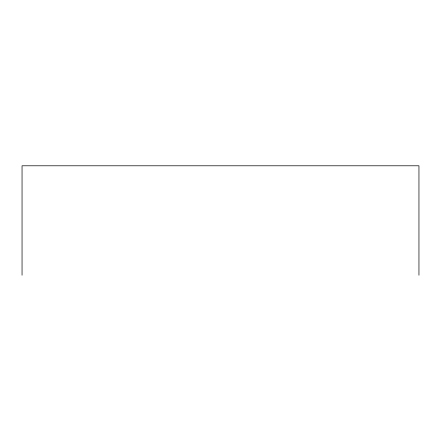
<?xml version="1.0" encoding="UTF-8"?>
<svg xmlns="http://www.w3.org/2000/svg" width="441" height="441" viewBox="0 0 441 441"><rect width="100%" height="100%" fill="white"/><g stroke="black" fill="none" stroke-linecap="round" stroke-linejoin="round"><path stroke-width="0.66" d="M418.95 275.212L418.95 165.788L22.05 165.788L22.05 275.212"/></g></svg>
